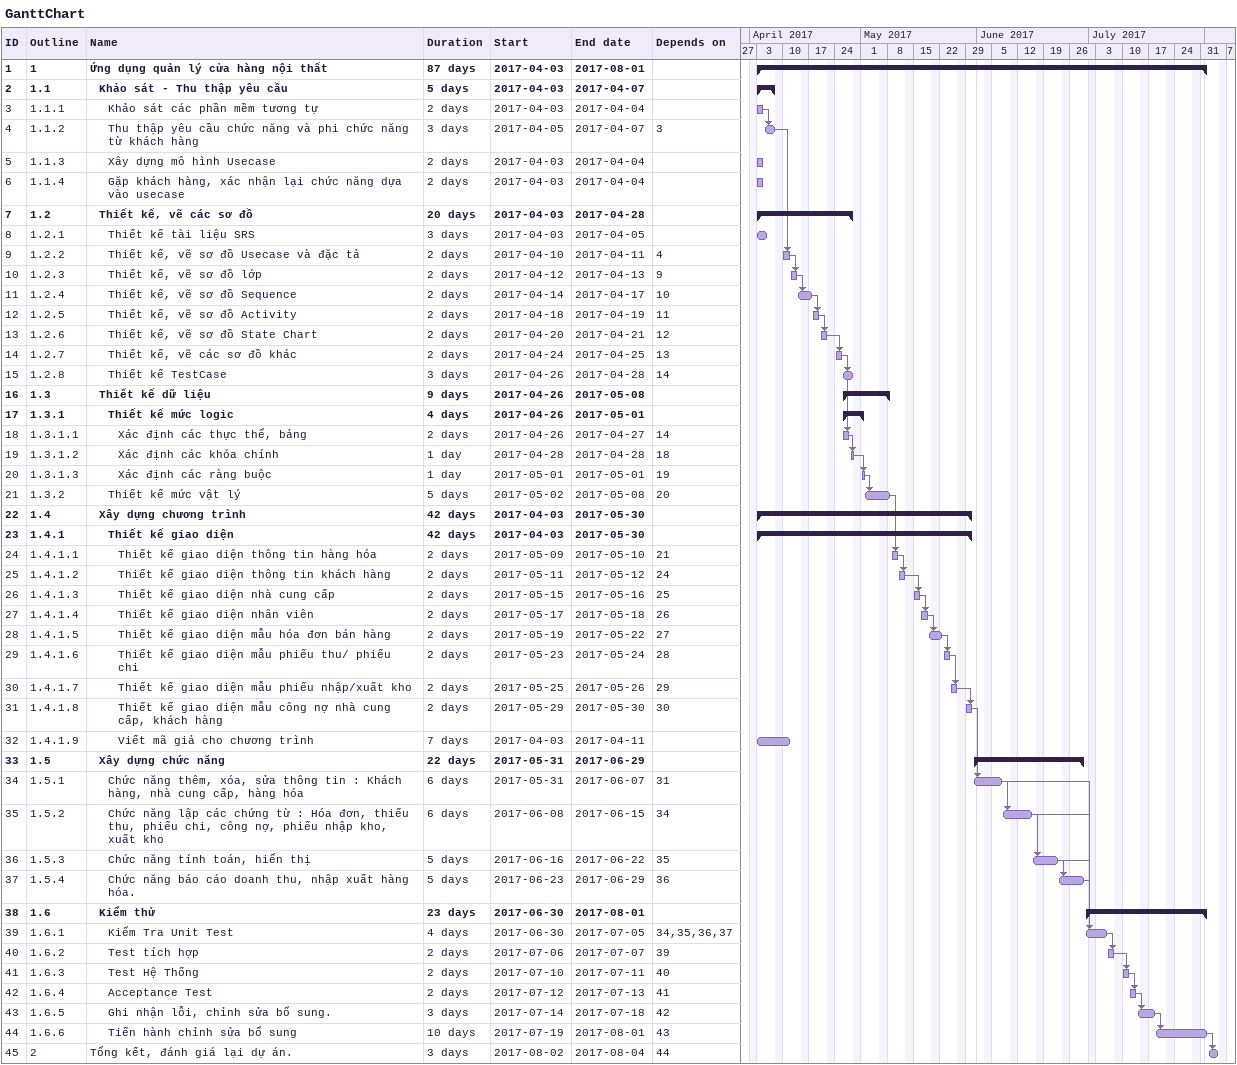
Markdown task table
GanttChart

| ID | WBS | Task | Duration | Start | Finish | Predecessors |
|---|---|---|---|---|---|---|
| 1 | 1 | **Ứng dụng quản lý cửa hàng nội thất** | 87d | 2017-04-03 | 2017-08-01 |  |
| 2 | 1.1 | **Khảo sát - Thu thập yêu cầu** | 5d | 2017-04-03 | 2017-04-07 |  |
| 3 | 1.1.1 | Khảo sát các phần mềm tương tự | 2d | 2017-04-03 | 2017-04-04 |  |
| 4 | 1.1.2 | Thu thập yêu cầu chức năng và phi chức năng từ khách hàng | 3d | 2017-04-05 | 2017-04-07 | 3 |
| 5 | 1.1.3 | Xây dựng mô hình Usecase | 2d | 2017-04-03 | 2017-04-04 |  |
| 6 | 1.1.4 | Gặp khách hàng, xác nhận lại chức năng dựa vào usecase | 2d | 2017-04-03 | 2017-04-04 |  |
| 7 | 1.2 | **Thiết kế, vẽ các sơ đồ** | 20d | 2017-04-03 | 2017-04-28 |  |
| 8 | 1.2.1 | Thiết kế tài liệu SRS | 3d | 2017-04-03 | 2017-04-05 |  |
| 9 | 1.2.2 | Thiết kế, vẽ sơ đồ Usecase và đặc tả | 2d | 2017-04-10 | 2017-04-11 | 4 |
| 10 | 1.2.3 | Thiết kế, vẽ sơ đồ lớp | 2d | 2017-04-12 | 2017-04-13 | 9 |
| 11 | 1.2.4 | Thiết kế, vẽ sơ đồ Sequence | 2d | 2017-04-14 | 2017-04-17 | 10 |
| 12 | 1.2.5 | Thiết kế, vẽ sơ đồ Activity | 2d | 2017-04-18 | 2017-04-19 | 11 |
| 13 | 1.2.6 | Thiết kế, vẽ sơ đồ State Chart | 2d | 2017-04-20 | 2017-04-21 | 12 |
| 14 | 1.2.7 | Thiết kế, vẽ các sơ đồ khác | 2d | 2017-04-24 | 2017-04-25 | 13 |
| 15 | 1.2.8 | Thiết kế TestCase | 3d | 2017-04-26 | 2017-04-28 | 14 |
| 16 | 1.3 | **Thiết kế dữ liệu** | 9d | 2017-04-26 | 2017-05-08 |  |
| 17 | 1.3.1 | **Thiết kế mức logic** | 4d | 2017-04-26 | 2017-05-01 |  |
| 18 | 1.3.1.1 | Xác định các thực thể, bảng | 2d | 2017-04-26 | 2017-04-27 | 14 |
| 19 | 1.3.1.2 | Xác định các khóa chính | 1d | 2017-04-28 | 2017-04-28 | 18 |
| 20 | 1.3.1.3 | Xác định các ràng buộc | 1d | 2017-05-01 | 2017-05-01 | 19 |
| 21 | 1.3.2 | Thiết kế mức vật lý | 5d | 2017-05-02 | 2017-05-08 | 20 |
| 22 | 1.4 | **Xây dựng chương trình** | 42d | 2017-04-03 | 2017-05-30 |  |
| 23 | 1.4.1 | **Thiết kế giao diện** | 42d | 2017-04-03 | 2017-05-30 |  |
| 24 | 1.4.1.1 | Thiết kế giao diện thông tin hàng hóa | 2d | 2017-05-09 | 2017-05-10 | 21 |
| 25 | 1.4.1.2 | Thiết kế giao diện thông tin khách hàng | 2d | 2017-05-11 | 2017-05-12 | 24 |
| 26 | 1.4.1.3 | Thiết kế giao diện nhà cung cấp | 2d | 2017-05-15 | 2017-05-16 | 25 |
| 27 | 1.4.1.4 | Thiết kế giao diện nhân viên | 2d | 2017-05-17 | 2017-05-18 | 26 |
| 28 | 1.4.1.5 | Thiết kế giao diện mẫu hóa đơn bán hàng | 2d | 2017-05-19 | 2017-05-22 | 27 |
| 29 | 1.4.1.6 | Thiết kế giao diện mẫu phiếu thu/ phiếu chi | 2d | 2017-05-23 | 2017-05-24 | 28 |
| 30 | 1.4.1.7 | Thiết kế giao diện mẫu phiếu nhập/xuất kho | 2d | 2017-05-25 | 2017-05-26 | 29 |
| 31 | 1.4.1.8 | Thiết kế giao diện mẫu công nợ nhà cung cấp, khách hàng | 2d | 2017-05-29 | 2017-05-30 | 30 |
| 32 | 1.4.1.9 | Viết mã giả cho chương trình | 7d | 2017-04-03 | 2017-04-11 |  |
| 33 | 1.5 | **Xây dựng chức năng** | 22d | 2017-05-31 | 2017-06-29 |  |
| 34 | 1.5.1 | Chức năng thêm, xóa, sửa thông tin : Khách hàng, nhà cung cấp, hàng hóa | 6d | 2017-05-31 | 2017-06-07 | 31 |
| 35 | 1.5.2 | Chức năng lập các chứng từ : Hóa đơn, thiếu thu, phiếu chi, công nợ, phiếu nhập kho, xuất kho | 6d | 2017-06-08 | 2017-06-15 | 34 |
| 36 | 1.5.3 | Chức năng tính toán, hiển thị | 5d | 2017-06-16 | 2017-06-22 | 35 |
| 37 | 1.5.4 | Chức năng báo cáo doanh thu, nhập xuất hàng hóa. | 5d | 2017-06-23 | 2017-06-29 | 36 |
| 38 | 1.6 | **Kiểm thử** | 23d | 2017-06-30 | 2017-08-01 |  |
| 39 | 1.6.1 | Kiểm Tra Unit Test | 4d | 2017-06-30 | 2017-07-05 | 34, 35, 36, 37 |
| 40 | 1.6.2 | Test tích hợp | 2d | 2017-07-06 | 2017-07-07 | 39 |
| 41 | 1.6.3 | Test Hệ Thống | 2d | 2017-07-10 | 2017-07-11 | 40 |
| 42 | 1.6.4 | Acceptance Test | 2d | 2017-07-12 | 2017-07-13 | 41 |
| 43 | 1.6.5 | Ghi nhận lỗi, chỉnh sửa bổ sung. | 3d | 2017-07-14 | 2017-07-18 | 42 |
| 44 | 1.6.6 | Tiến hành chỉnh sửa bổ sung | 10d | 2017-07-19 | 2017-08-01 | 43 |
| 45 | 2 | Tổng kết, đánh giá lại dự án. | 3d | 2017-08-02 | 2017-08-04 | 44 |
